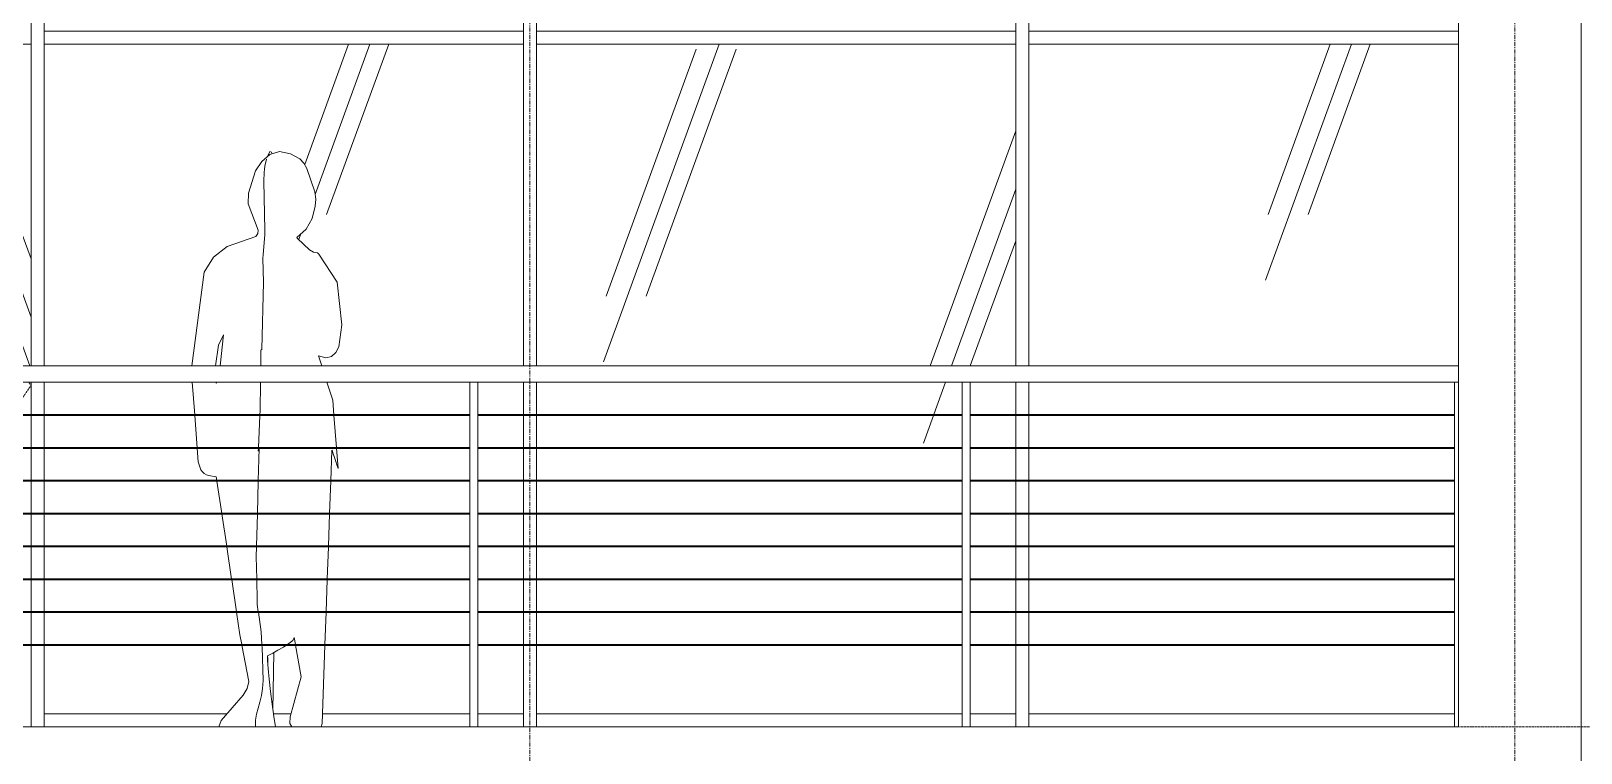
# Model space of a CAD drawing. Header units: millimetres. Extents: x -24070 to 93572, y -3360 to 13033.
# Drawn here: x -1318 to 3404, y 2921 to 5120 of the extents above; entities that cross this region are included whole.
import ezdxf

# ---------------------------------------------------------------- set-up
doc = ezdxf.new("R2010")
doc.units = ezdxf.units.MM
doc.linetypes.add('Dash - Tight', pattern=[4.5, 3, -1.5])
doc.linetypes.add('Grid Line', pattern=[22.225, 12.7, -3.175, 3.175, -3.175])
for name, color, linetype, lineweight in [('A-DETL-GENF', 92, 'Continuous', 9), ('A-DOOR', 31, 'Continuous', 9), ('A-DOOR-FRAM', 31, 'Continuous', 9), ('A-FLOR-HRAL', 11, 'Continuous', 9), ('A-FLOR-LEVL', 51, 'Continuous', 9), ('A-GLAZ-CURT', 52, 'Continuous', 9), ('A-GLAZ-CWMG', 51, 'Continuous', 9), ('A-WALL', 113, 'Continuous', 9), ('S-GRID', 1, 'Continuous', 9)]:
    doc.layers.add(name, color=color, linetype=linetype, lineweight=lineweight)
pattern_1 = [(110, (-2046.4, 3500), (973.9, 248.05), [800, -2500]), (110, (-2038.4, 3300), (973.9, 248.05), [1200, -2100]), (110, (-2168.4, 3500), (973.9, 248.05), [800, -2500])]

# ---------------------------------------------------------------- blocks, each defined once
blk = doc.blocks.new('Curtain Wall Dbl Glass - Curtain Wall Dbl Glass-910875-West')
at = {"layer": 'A-DOOR'}
h = blk.add_hatch(dxfattribs=at)
h.set_pattern_fill('FP_2', color=256, style=0, pattern_type=2)
h.set_pattern_definition(pattern_1)
h.paths.add_polyline_path([(-2109.9, 3000), (-2040, 3000), (-2040, 3248.4), (-2614.9, 3248), (-2614.9, 3000), (-2473.1, 3000)], flags=0)
h.paths.add_polyline_path([(-2614.9, 3251.6), (-2040, 3251.6), (-2040, 3348.4), (-2614.9, 3348.4)], flags=0)
h.paths.add_polyline_path([(-2563.9, 3351.6), (-2040, 3351.6), (-2040, 3448.4), (-2614.9, 3448.4), (-2614.9, 3351.6)], flags=0)
h.paths.add_polyline_path([(-2040, 3451.6), (-2040, 3548.4), (-2614.9, 3548.4), (-2614.9, 3451.6), (-2109.9, 3451.6)], flags=0)
h.paths.add_polyline_path([(-2473.1, 3551.6), (-2040, 3551.6), (-2040, 3648.4), (-2614.9, 3648.4), (-2614.9, 3551.6)], flags=0)
h.paths.add_polyline_path([(-2109.9, 3651.6), (-2040, 3651.6), (-2040, 3748.4), (-2614.9, 3748.4), (-2614.9, 3651.6), (-2473.1, 3651.6)], flags=0)
h.paths.add_polyline_path([(-2473.1, 3751.6), (-2040, 3751.6), (-2040, 3848.4), (-2614.9, 3848.4), (-2614.9, 3751.6)], flags=0)
h.paths.add_polyline_path([(-2614.9, 3851.6), (-2040, 3851.6), (-2040, 3948.4), (-2089.2, 3948.4), (-2089.2, 3863.6), (-2133.7, 3863.6), (-2133.7, 3948.4), (-2614.9, 3948.4), (-2614.9, 3898.2)], flags=0)
h.paths.add_polyline_path([(-2473.1, 3951.6), (-2133.7, 3951.6), (-2133.7, 4050), (-2614.9, 4050), (-2614.9, 3951.6)], flags=0)
h.paths.add_polyline_path([(-2089.2, 3951.6), (-2040, 3951.6), (-2040, 4050), (-2089.2, 4050), (-2089.2, 4006.6)], flags=0)
h.paths.add_polyline_path([(-2627.4, 4100), (-2040, 4100), (-2040, 5080), (-2627.4, 5080), (-2627.4, 4223.3)], flags=0)
h = blk.add_hatch(dxfattribs=at)
h.set_pattern_fill('FP_2', color=256, style=0, pattern_type=2)
h.set_pattern_definition(pattern_1)
h.paths.add_polyline_path([(-2036.8, 3000), (-1481.9, 3000), (-1481.9, 3248.4), (-2036.8, 3248), (-2036.8, 3139.6)], flags=0)
h.paths.add_polyline_path([(-1383.4, 3000), (-1318.4, 3000), (-1318.4, 3248.4), (-1456.9, 3248), (-1456.9, 3000)], flags=0)
h.paths.add_polyline_path([(-1383.4, 3251.6), (-1318.4, 3251.6), (-1318.4, 3348.4), (-1456.9, 3348.4), (-1456.9, 3251.6)], flags=0)
h.paths.add_polyline_path([(-1481.9, 3251.6), (-1481.9, 3348.4), (-2036.8, 3348.4), (-2036.8, 3251.6), (-1565.1, 3251.6)], flags=0)
h.paths.add_polyline_path([(-1481.9, 3351.6), (-1481.9, 3448.4), (-2036.8, 3448.4), (-2036.8, 3351.6), (-1565.1, 3351.6)], flags=0)
h.paths.add_polyline_path([(-1383.4, 3351.6), (-1318.4, 3351.6), (-1318.4, 3448.4), (-1456.9, 3448.4), (-1456.9, 3351.6)], flags=0)
h.paths.add_polyline_path([(-1746.7, 3451.6), (-1481.9, 3451.6), (-1481.9, 3548.4), (-2036.8, 3548.4), (-2036.8, 3451.6), (-1928.3, 3451.6)], flags=0)
h.paths.add_polyline_path([(-1456.9, 3451.6), (-1318.4, 3451.6), (-1318.4, 3548.4), (-1456.9, 3548.4), (-1456.9, 3464.7)], flags=0)
h.paths.add_polyline_path([(-1481.9, 3551.6), (-1481.9, 3648.4), (-2036.8, 3648.4), (-2036.8, 3551.6), (-1565.1, 3551.6)], flags=0)
h.paths.add_polyline_path([(-1318.4, 3551.6), (-1318.4, 3648.4), (-1456.9, 3648.4), (-1456.9, 3551.6), (-1383.4, 3551.6)], flags=0)
h.paths.add_polyline_path([(-1383.4, 3651.6), (-1318.4, 3651.6), (-1318.4, 3748.4), (-1456.9, 3748.4), (-1456.9, 3651.6)], flags=0)
h.paths.add_polyline_path([(-1928.3, 3651.6), (-1481.9, 3651.6), (-1481.9, 3748.4), (-2036.8, 3748.4), (-2036.8, 3651.6)], flags=0)
h.paths.add_polyline_path([(-2036.8, 3751.6), (-1481.9, 3751.6), (-1481.9, 3848.4), (-2036.8, 3848.4), (-2036.8, 3789.8)], flags=0)
h.paths.add_polyline_path([(-1318.4, 3751.6), (-1318.4, 3848.4), (-1456.9, 3848.4), (-1456.9, 3751.6), (-1383.4, 3751.6)], flags=0)
h.paths.add_polyline_path([(-1746.7, 3851.6), (-1481.9, 3851.6), (-1481.9, 3948.4), (-1943.2, 3948.4), (-1943.2, 3863.6), (-1987.6, 3863.6), (-1987.6, 3948.4), (-2036.8, 3948.4), (-2036.8, 3851.6), (-1928.3, 3851.6)], flags=0)
h.paths.add_polyline_path([(-1318.4, 3851.6), (-1318.4, 3948.4), (-1456.9, 3948.4), (-1456.9, 3851.6), (-1383.4, 3851.6)], flags=0)
h.paths.add_polyline_path([(-1928.3, 3951.6), (-1481.9, 3951.6), (-1481.9, 4050), (-1943.2, 4050), (-1943.2, 3951.6)], flags=0)
h.paths.add_polyline_path([(-1456.9, 3951.6), (-1318.4, 3951.6), (-1318.4, 4050), (-1456.9, 4050), (-1456.9, 4006.6)], flags=0)
h.paths.add_polyline_path([(-2036.8, 3951.6), (-1987.6, 3951.6), (-1987.6, 4050), (-2036.8, 4050), (-2036.8, 4006.6)], flags=0)
h.paths.add_polyline_path([(-2036.8, 4100), (-1318.4, 4100), (-1318.4, 5080), (-2036.8, 5080), (-2036.8, 4223.3)], flags=0)
at = {"layer": 'A-DOOR', "linetype": 'Dash - Tight'}
for p, q in [((-2627.4, 4229.6), (-2040, 5080)), ((-2036.8, 5080), (-1359.9, 4100)), ((-1318.4, 4040), (-1379.9, 3951.1)), ((-1325.3, 4050), (-1318.4, 4040)), ((-1381.4, 3948.9), (-1449, 3851.1)), ((-2558.9, 3751.4), (-2614.9, 3832.4)), ((-1450.5, 3848.9), (-1456.9, 3839.6)), ((-1481.9, 3803.4), (-1518.1, 3751.1)), ((-2489.8, 3651.4), (-2557, 3748.6)), ((-1519.6, 3748.9), (-1587.2, 3651.1)), ((-2420.7, 3551.4), (-2487.9, 3648.6)), ((-1588.7, 3648.9), (-1656.3, 3551.1)), ((-2351.6, 3451.4), (-2418.8, 3548.6)), ((-1657.8, 3548.9), (-1725.4, 3451.1)), ((-2282.5, 3351.4), (-2349.7, 3448.6)), ((-1726.9, 3448.9), (-1794.5, 3351.1)), ((-2213.4, 3251.4), (-2280.6, 3348.6)), ((-1796, 3348.9), (-1863.6, 3251.1)), ((-2039.7, 3000), (-2211.5, 3248.6)), ((-1865.8, 3248), (-2037.1, 3000))]:
    blk.add_line(p, q, dxfattribs=at)
at = {"layer": 'A-DOOR'}
for p, q in [((-2040, 5080), (-2627.4, 5080)), ((-2040, 4100), (-2040, 5080)), ((-2036.8, 5080), (-2036.8, 4100)), ((-1318.4, 5080), (-2036.8, 5080)), ((-1318.4, 4100), (-1318.4, 5080)), ((-2040, 3951.1), (-2040, 4050)), ((-2036.8, 4050), (-2036.8, 3951.1)), ((-1318.4, 3951), (-1318.4, 4050)), ((-2040, 3851.1), (-2040, 3948.9)), ((-2036.8, 3948.9), (-2036.8, 3851.1)), ((-1318.4, 3851), (-1318.4, 3948.9)), ((-2040, 3751.1), (-2040, 3848.9)), ((-2036.8, 3848.9), (-2036.8, 3751.1)), ((-1318.4, 3751), (-1318.4, 3848.9)), ((-2040, 3651.1), (-2040, 3748.9)), ((-2036.8, 3748.9), (-2036.8, 3651.1)), ((-1318.4, 3651), (-1318.4, 3748.9)), ((-2040, 3551.1), (-2040, 3648.9)), ((-2036.8, 3648.9), (-2036.8, 3551.1)), ((-1318.4, 3551), (-1318.4, 3648.9)), ((-2040, 3451.1), (-2040, 3548.9)), ((-2036.8, 3548.9), (-2036.8, 3451.1)), ((-1318.4, 3451), (-1318.4, 3548.9)), ((-2040, 3351.1), (-2040, 3448.9)), ((-2036.8, 3448.9), (-2036.8, 3351.1)), ((-1318.4, 3351), (-1318.4, 3448.9)), ((-2040, 3251.1), (-2040, 3348.9)), ((-2036.8, 3348.9), (-2036.8, 3251.1)), ((-1318.4, 3251), (-1318.4, 3348.9)), ((-2040, 3000), (-2040, 3248)), ((-2036.8, 3248), (-2036.8, 3000)), ((-1318.4, 3000), (-1318.4, 3248))]:
    blk.add_line(p, q, dxfattribs=at)
at = {"layer": 'A-DOOR-FRAM'}
for p, q in [((-2133.7, 4050), (-2133.7, 3951.1)), ((-2089.2, 3951.1), (-2089.2, 4050)), ((-1987.6, 3951.1), (-1987.6, 4050)), ((-1943.2, 4050), (-1943.2, 3951.1)), ((-2133.7, 3948.9), (-2133.7, 3863.6)), ((-2089.2, 3863.6), (-2089.2, 3948.9)), ((-1987.6, 3863.6), (-1987.6, 3948.9)), ((-1943.2, 3948.9), (-1943.2, 3863.6)), ((-2089.2, 3863.6), (-2133.7, 3863.6)), ((-1943.2, 3863.6), (-1987.6, 3863.6))]:
    blk.add_line(p, q, dxfattribs=at)
blk = doc.blocks.new('System Panel - Glazed-909764-West')
at = {"layer": 'A-GLAZ-CURT'}
h = blk.add_hatch(dxfattribs=at)
h.set_pattern_fill('FP_3', color=256, style=0, pattern_type=2)
h.set_pattern_definition([(70, (-540.4, 4560), (-973.9, 248.05), [800, -2500]), (70, (-548.4, 4360), (-973.9, 248.05), [1200, -2100]), (70, (-418.4, 4560), (-973.9, 248.05), [800, -2500])])
h.paths.add_polyline_path([(-1278.4, 3040), (-721.5, 3040), (-671.6, 3097.2), (-659.4, 3117.6), (-655.2, 3139.6), (-675.7, 3248.4), (-1278.4, 3248), (-1278.4, 3139.6)], flags=0)
h.paths.add_polyline_path([(181.6, 3040), (181.6, 3248.4), (43.1, 3248), (43.1, 3040), (69.5, 3040)], flags=0)
h.paths.add_polyline_path([(-529.2, 3040), (-526.8, 3040), (-495.7, 3153), (-512.4, 3248.4), (-541.7, 3248), (-548.7, 3243.4), (-578.5, 3227), (-581.4, 3051.5), (-578.7, 3040), (-573.3, 3040)], flags=0)
h.paths.add_polyline_path([(-430.3, 3040), (18.1, 3040), (18.1, 3248.4), (-422.9, 3248), (-426.8, 3139.6)], flags=0)
h.paths.add_polyline_path([(-516.5, 3251.6), (-512.9, 3251.6), (-516.5, 3272.1), (-521.1, 3263.7), (-536.1, 3251.6), (-521.1, 3251.6)], flags=0)
h.paths.add_polyline_path([(-721.4, 3251.6), (-676.3, 3251.6), (-681.8, 3280.7), (-692, 3348.4), (-1278.4, 3348.4), (-1278.4, 3251.6), (-747.8, 3251.6)], flags=0)
h.paths.add_polyline_path([(43.1, 3251.6), (181.6, 3251.6), (181.6, 3348.4), (43.1, 3348.4)], flags=0)
h.paths.add_polyline_path([(-112.1, 3251.6), (18.1, 3251.6), (18.1, 3348.4), (-419.4, 3348.4), (-422.8, 3251.6), (-293.8, 3251.6)], flags=0)
h.paths.add_polyline_path([(-401.9, 3351.6), (18.1, 3351.6), (18.1, 3448.4), (-415.9, 3448.4), (-419.3, 3351.6)], flags=0)
h.paths.add_polyline_path([(-1278.4, 3351.6), (-692.4, 3351.6), (-706.9, 3448.4), (-1278.4, 3448.4), (-1278.4, 3356.3)], flags=0)
h.paths.add_polyline_path([(43.1, 3351.6), (181.6, 3351.6), (181.6, 3448.4), (43.1, 3448.4), (43.1, 3356.3)], flags=0)
h.paths.add_polyline_path([(-707.4, 3451.6), (-721.9, 3548.4), (-1278.4, 3548.4), (-1278.4, 3451.6), (-714.1, 3451.6)], flags=0)
h.paths.add_polyline_path([(-112.1, 3451.6), (18.1, 3451.6), (18.1, 3548.4), (-412.3, 3548.4), (-415.8, 3451.6), (-293.8, 3451.6)], flags=0)
h.paths.add_polyline_path([(43.1, 3451.6), (181.6, 3451.6), (181.6, 3548.4), (43.1, 3548.4), (43.1, 3464.7)], flags=0)
h.paths.add_polyline_path([(-762.1, 3551.6), (-722.4, 3551.6), (-736.8, 3648.4), (-1278.4, 3648.4), (-1278.4, 3551.6), (-838.6, 3551.6)], flags=0)
h.paths.add_polyline_path([(69.5, 3551.6), (181.6, 3551.6), (181.6, 3648.4), (43.1, 3648.4), (43.1, 3551.6)], flags=0)
h.paths.add_polyline_path([(-401.9, 3551.6), (18.1, 3551.6), (18.1, 3648.4), (-408.8, 3648.4), (-412.2, 3551.6)], flags=0)
h.paths.add_polyline_path([(-1278.4, 3651.6), (-737.3, 3651.6), (-751.8, 3748.4), (-1278.4, 3748.4), (-1278.4, 3681.5)], flags=0)
h.paths.add_polyline_path([(18.1, 3651.6), (18.1, 3748.4), (-405.3, 3748.4), (-408.7, 3651.6), (-293.8, 3651.6)], flags=0)
h.paths.add_polyline_path([(181.6, 3651.6), (181.6, 3748.4), (43.1, 3748.4), (43.1, 3651.6), (69.5, 3651.6)], flags=0)
h.paths.add_polyline_path([(-401.9, 3751.6), (18.1, 3751.6), (18.1, 3848.4), (-387.6, 3848.4), (-383.8, 3790.2), (-400.3, 3839.7), (-401.9, 3842.8), (-405.2, 3751.6)], flags=0)
h.paths.add_polyline_path([(-790.5, 3751.6), (-752.3, 3751.6), (-753.9, 3762.4), (-777.3, 3765.5), (-784.2, 3768.2), (-790.5, 3772), (-796.2, 3776.9), (-801, 3783.1), (-808.7, 3807.2), (-811.9, 3848.4), (-1278.4, 3848.4), (-1278.4, 3751.6), (-796.2, 3751.6)], flags=0)
h.paths.add_polyline_path([(181.6, 3751.6), (181.6, 3848.4), (43.1, 3848.4), (43.1, 3751.6), (69.5, 3751.6)], flags=0)
h.paths.add_polyline_path([(-838.6, 3851.6), (-812.1, 3851.6), (-819.5, 3948.4), (-1278.4, 3948.4), (-1278.4, 3851.6), (-1020.2, 3851.6)], flags=0)
h.paths.add_polyline_path([(43.1, 3851.6), (181.6, 3851.6), (181.6, 3948.4), (43.1, 3948.4)], flags=0)
h.paths.add_polyline_path([(-386.3, 3851.6), (18.1, 3851.6), (18.1, 3948.4), (-395.5, 3948.4), (-387.9, 3851.6)], flags=0)
h.paths.add_polyline_path([(-838.6, 3951.6), (-819.7, 3951.6), (-827.3, 4050), (-1278.4, 4050), (-1278.4, 3951.6), (-1020.2, 3951.6)], flags=0)
h.paths.add_polyline_path([(18.1, 3951.6), (18.1, 4050), (-416.8, 4050), (-399.2, 3995.2), (-395.8, 3951.6), (-293.8, 3951.6)], flags=0)
h.paths.add_polyline_path([(43.1, 3951.6), (181.6, 3951.6), (181.6, 4050), (43.1, 4050), (43.1, 4006.6)], flags=0)
h.paths.add_polyline_path([(-754.3, 4047), (-752.1, 4050), (-755.7, 4050)], flags=0)
h.paths.add_polyline_path([(-420, 4100), (181.6, 4100), (181.6, 5080), (-1278.4, 5080), (-1278.4, 4100), (-828.9, 4100), (-790.7, 4385.7), (-762.3, 4431.1), (-721.1, 4463.4), (-633.6, 4494.2), (-627.1, 4502.8), (-627.1, 4513.7), (-656.7, 4593.8), (-654.5, 4629.6), (-634.4, 4693.8), (-615, 4722.9), (-597.7, 4737.5), (-590.4, 4752.4), (-585.5, 4750.9), (-583.8, 4745.7), (-561, 4752.6), (-527.4, 4745.9), (-499.1, 4731.1), (-487.1, 4717.9), (-478, 4701.5), (-453.3, 4625.6), (-451, 4607.4), (-452.2, 4586.7), (-461.6, 4549), (-480.3, 4516.8), (-508.3, 4491.1), (-506.4, 4487.9), (-469.5, 4453), (-457.3, 4446.5), (-445.6, 4444), (-441.9, 4439.8), (-385.6, 4355.3), (-372.2, 4223.3), (-380.9, 4158.1), (-389.7, 4140.2), (-402.5, 4128.2), (-420, 4124.3), (-442.9, 4130.9), (-432.9, 4100), (-427.5, 4100)], flags=0)
h.paths.add_polyline_path([(-746.9, 4100), (-742.6, 4100), (-732.1, 4194.6), (-746.9, 4163.5), (-756.6, 4100), (-747.6, 4100)], flags=0)
blk = doc.blocks.new('System Panel - Glazed-909763-West')
at = {"layer": 'A-GLAZ-CURT'}
h = blk.add_hatch(dxfattribs=at)
h.set_pattern_fill('FP_4', color=256, style=0, pattern_type=2)
h.set_pattern_definition([(70, (2449.6, 4560), (-973.9, 248.05), [800, -2500]), (70, (2441.6, 4360), (-973.9, 248.05), [1200, -2100]), (70, (2571.6, 4560), (-973.9, 248.05), [800, -2500])])
h.paths.add_polyline_path([(1885.6, 3040), (3018.1, 3040), (3018.1, 3248.4), (1721.6, 3248), (1721.6, 3040)], flags=0)
h.paths.add_polyline_path([(3018.1, 3251.6), (3018.1, 3348.4), (1721.6, 3348.4), (1721.6, 3251.6), (2975.3, 3251.6)], flags=0)
h.paths.add_polyline_path([(2975.3, 3351.6), (3018.1, 3351.6), (3018.1, 3448.4), (1721.6, 3448.4), (1721.6, 3351.6), (2793.7, 3351.6)], flags=0)
h.paths.add_polyline_path([(2248.9, 3451.6), (3018.1, 3451.6), (3018.1, 3548.4), (1721.6, 3548.4), (1721.6, 3451.6), (2067.2, 3451.6)], flags=0)
h.paths.add_polyline_path([(2430.5, 3551.6), (3018.1, 3551.6), (3018.1, 3648.4), (1721.6, 3648.4), (1721.6, 3551.6), (2248.9, 3551.6)], flags=0)
h.paths.add_polyline_path([(2612.1, 3651.6), (3018.1, 3651.6), (3018.1, 3748.4), (1721.6, 3748.4), (1721.6, 3651.6), (2248.9, 3651.6)], flags=0)
h.paths.add_polyline_path([(2612.1, 3751.6), (3018.1, 3751.6), (3018.1, 3848.4), (1721.6, 3848.4), (1721.6, 3751.6), (2248.9, 3751.6)], flags=0)
h.paths.add_polyline_path([(2975.3, 3851.6), (3018.1, 3851.6), (3018.1, 3948.4), (1721.6, 3948.4), (1721.6, 3851.6), (2612.1, 3851.6)], flags=0)
h.paths.add_polyline_path([(2612.1, 3951.6), (3018.1, 3951.6), (3018.1, 4050), (1721.6, 4050), (1721.6, 3951.6), (2248.9, 3951.6)], flags=0)
h.paths.add_polyline_path([(2248.9, 4100), (3030.6, 4100), (3030.6, 5080), (1721.6, 5080), (1721.6, 4100), (1885.6, 4100)], flags=0)
blk = doc.blocks.new('Rectangular Mullion - 64 x 128 rectangular-485517-West')
at = {"layer": 'A-GLAZ-CWMG'}
for p, q in [((-1278.4, 3000), (-1278.4, 3040)), ((-721.5, 3040), (-1278.4, 3040)), ((-526.8, 3040), (-579.8, 3040)), ((18.1, 3040), (-430.3, 3040)), ((181.6, 3040), (43.1, 3040)), ((181.6, 3040), (181.6, 3000))]:
    blk.add_line(p, q, dxfattribs=at)
blk = doc.blocks.new('Rectangular Mullion - 64 x 128 rectangular-V4-West')
at = {"layer": 'A-GLAZ-CWMG'}
for p, q in [((221.6, 3000), (221.6, 3040)), ((1518.1, 3040), (221.6, 3040)), ((1681.6, 3040), (1543.1, 3040)), ((1681.6, 3040), (1681.6, 3000))]:
    blk.add_line(p, q, dxfattribs=at)
blk = doc.blocks.new('Rectangular Mullion - 64 x 128 rectangular-485513-West')
at = {"layer": 'A-GLAZ-CWMG'}
for p in [(1721.6, 3000), (3018.1, 3040)]:
    blk.add_line(p, (1721.6, 3040), dxfattribs=at)
blk = doc.blocks.new('Rectangular Mullion - 64 x 128 rectangular-909760-West')
at = {"layer": 'A-GLAZ-CWMG'}
for p, q in [((-1318.4, 5100), (-1318.4, 5080)), ((-1278.4, 4100), (-1278.4, 5100)), ((-1278.4, 3951), (-1278.4, 4050)), ((-1278.4, 3851), (-1278.4, 3948.9)), ((-1278.4, 3751), (-1278.4, 3848.9)), ((-1278.4, 3651), (-1278.4, 3748.9)), ((-1278.4, 3551), (-1278.4, 3648.9)), ((-1278.4, 3451), (-1278.4, 3548.9)), ((-1278.4, 3351), (-1278.4, 3448.9)), ((-1278.4, 3251), (-1278.4, 3348.9)), ((-1278.4, 3000), (-1278.4, 3248))]:
    blk.add_line(p, q, dxfattribs=at)
blk = doc.blocks.new('Rectangular Mullion - 64 x 128 rectangular-V5-West')
at = {"layer": 'A-GLAZ-CWMG'}
for p, q in [((181.6, 5100), (181.6, 4100)), ((221.6, 4100), (221.6, 5100)), ((181.6, 4050), (181.6, 3000)), ((221.6, 3000), (221.6, 4050))]:
    blk.add_line(p, q, dxfattribs=at)
blk = doc.blocks.new('Rectangular Mullion - 64 x 128 rectangular-V6-West')
at = {"layer": 'A-GLAZ-CWMG'}
for p, q in [((1681.6, 5100), (1681.6, 4100)), ((1721.6, 4100), (1721.6, 5100)), ((1681.6, 4050), (1681.6, 3951.1)), ((1721.6, 3951.1), (1721.6, 4050)), ((1681.6, 3949), (1681.6, 3851.1)), ((1721.6, 3851.1), (1721.6, 3949)), ((1681.6, 3849), (1681.6, 3751.1)), ((1721.6, 3751.1), (1721.6, 3849)), ((1681.6, 3749), (1681.6, 3651.1)), ((1721.6, 3651.1), (1721.6, 3749)), ((1681.6, 3649), (1681.6, 3551.1)), ((1721.6, 3551.1), (1721.6, 3649)), ((1681.6, 3549), (1681.6, 3451.1)), ((1721.6, 3451.1), (1721.6, 3549)), ((1681.6, 3449), (1681.6, 3351.1)), ((1721.6, 3351.1), (1721.6, 3449)), ((1681.6, 3349), (1681.6, 3251.1)), ((1721.6, 3251.1), (1721.6, 3349)), ((1681.6, 3248), (1681.6, 3000)), ((1721.6, 3000), (1721.6, 3248))]:
    blk.add_line(p, q, dxfattribs=at)
blk = doc.blocks.new('Railing - 25mm-V11-West')
at = {"layer": 'A-FLOR-HRAL'}
for p, q in [((-1481.9, 3000), (-1481.9, 4050)), ((-1456.9, 4050), (-1456.9, 3000))]:
    blk.add_line(p, q, dxfattribs=at)
blk = doc.blocks.new('Railing - 25mm-V13-West')
at = {"layer": 'A-FLOR-HRAL'}
blk.add_line((3018.1, 3000), (3018.1, 4050), dxfattribs=at)
blk = doc.blocks.new('Railing - Railing-931631-West')
at = {"layer": 'A-FLOR-HRAL'}
for p, q in [((18.1, 3951.6), (-1456.9, 3951.6)), ((-1456.9, 3948.4), (18.1, 3948.4)), ((1518.1, 3951.6), (43.1, 3951.6)), ((43.1, 3948.4), (1518.1, 3948.4)), ((3018.1, 3951.6), (1543.1, 3951.6)), ((1543.1, 3948.4), (3018.1, 3948.4)), ((18.1, 3851.6), (-1456.9, 3851.6)), ((-1456.9, 3848.4), (18.1, 3848.4)), ((1518.1, 3851.6), (43.1, 3851.6)), ((43.1, 3848.4), (1518.1, 3848.4)), ((3018.1, 3851.6), (1543.1, 3851.6)), ((1543.1, 3848.4), (3018.1, 3848.4)), ((18.1, 3751.6), (-1456.9, 3751.6)), ((-1456.9, 3748.4), (18.1, 3748.4)), ((1518.1, 3751.6), (43.1, 3751.6)), ((43.1, 3748.4), (1518.1, 3748.4)), ((3018.1, 3751.6), (1543.1, 3751.6)), ((1543.1, 3748.4), (3018.1, 3748.4)), ((18.1, 3651.6), (-1456.9, 3651.6)), ((-1456.9, 3648.4), (18.1, 3648.4)), ((1518.1, 3651.6), (43.1, 3651.6)), ((43.1, 3648.4), (1518.1, 3648.4)), ((3018.1, 3651.6), (1543.1, 3651.6)), ((1543.1, 3648.4), (3018.1, 3648.4)), ((18.1, 3551.6), (-1456.9, 3551.6)), ((-1456.9, 3548.4), (18.1, 3548.4)), ((1518.1, 3551.6), (43.1, 3551.6)), ((43.1, 3548.4), (1518.1, 3548.4)), ((3018.1, 3551.6), (1543.1, 3551.6)), ((1543.1, 3548.4), (3018.1, 3548.4)), ((18.1, 3451.6), (-1456.9, 3451.6)), ((-1456.9, 3448.4), (18.1, 3448.4)), ((1518.1, 3451.6), (43.1, 3451.6)), ((43.1, 3448.4), (1518.1, 3448.4)), ((3018.1, 3451.6), (1543.1, 3451.6)), ((1543.1, 3448.4), (3018.1, 3448.4)), ((18.1, 3351.6), (-1456.9, 3351.6)), ((-1456.9, 3348.4), (18.1, 3348.4)), ((1518.1, 3351.6), (43.1, 3351.6)), ((43.1, 3348.4), (1518.1, 3348.4)), ((3018.1, 3351.6), (1543.1, 3351.6)), ((1543.1, 3348.4), (3018.1, 3348.4)), ((18.1, 3251.6), (-1456.9, 3251.6)), ((-1456.9, 3248.4), (18.1, 3248.4)), ((1518.1, 3251.6), (43.1, 3251.6)), ((43.1, 3248.4), (1518.1, 3248.4)), ((3018.1, 3251.6), (1543.1, 3251.6)), ((1543.1, 3248.4), (3018.1, 3248.4))]:
    blk.add_line(p, q, dxfattribs=at)
for name, p in [('Railing - 25mm-V11-West', (1500, 0)), ('Railing - 25mm-V11-West', (3000, 0)), ('Railing - 25mm-V13-West', (0, 0))]:
    blk.add_blockref(name, p)
blk = doc.blocks.new('Top Rail Type - Top Rail_Internal_-931635-West')
at = {"layer": 'A-FLOR-HRAL'}
for p, q in [((3030.6, 4100), (-2627.4, 4100)), ((-2627.4, 4050), (3030.6, 4050))]:
    blk.add_line(p, q, dxfattribs=at)
blk = doc.blocks.new('Rectangular Mullion - 64 x 128 rectangular-485521-West')
at = {"layer": 'A-GLAZ-CWMG'}
for p, q in [((-1278.4, 5980), (-1278.4, 6020)), ((181.6, 6020), (-1278.4, 6020)), ((181.6, 6020), (181.6, 5980)), ((-1278.4, 5980), (181.6, 5980))]:
    blk.add_line(p, q, dxfattribs=at)
blk = doc.blocks.new('Rectangular Mullion - 64 x 128 rectangular-V14-West')
at = {"layer": 'A-GLAZ-CWMG'}
for p, q in [((1721.6, 5080), (1721.6, 5120)), ((3030.6, 5120), (1721.6, 5120)), ((1721.6, 5080), (3030.6, 5080))]:
    blk.add_line(p, q, dxfattribs=at)
blk = doc.blocks.new('Rectangular Mullion - 64 x 128 rectangular-931887-West')
at = {"layer": 'A-GLAZ-CWMG'}
for p, q in [((-1318.4, 6000), (-1318.4, 5100)), ((-1278.4, 5100), (-1278.4, 6000))]:
    blk.add_line(p, q, dxfattribs=at)
blk = doc.blocks.new('RPC Female - YinYin-954137-West')
at = {"layer": 'A-DETL-GENF'}
for p, q in [((-615, 4722.9), (-634.4, 4693.8)), ((-590.4, 4743.7), (-615, 4722.9)), ((-601.3, 4729.4), (-606.1, 4708.6)), ((-590.9, 4752.6), (-597.7, 4737.5)), ((-585.5, 4750.9), (-590.9, 4752.6)), ((-561, 4752.6), (-590.4, 4743.7)), ((-583.8, 4745.7), (-585.5, 4750.9)), ((-527.4, 4745.9), (-561, 4752.6)), ((-499.1, 4731.1), (-527.4, 4745.9)), ((-487.1, 4717.9), (-499.1, 4731.1)), ((-634.4, 4693.8), (-655.8, 4625.6)), ((-608.3, 4689.1), (-609.5, 4662.8)), ((-607.4, 4699.5), (-608.3, 4689.1)), ((-606.1, 4708.6), (-607.4, 4699.5)), ((-478, 4701.5), (-487.1, 4717.9)), ((-453.8, 4629.6), (-478, 4701.5)), ((-609.5, 4662.8), (-606.1, 4513.1)), ((-451, 4607.4), (-453.8, 4629.6)), ((-655.8, 4625.6), (-656.7, 4593.8)), ((-656.7, 4593.8), (-626.8, 4513)), ((-461.6, 4549), (-452.2, 4586.7)), ((-452.2, 4586.7), (-451, 4607.4)), ((-480.3, 4516.8), (-461.6, 4549)), ((-633.6, 4494.2), (-721.1, 4463.4)), ((-627.1, 4502.8), (-633.6, 4494.2)), ((-626.8, 4513), (-627.1, 4502.8)), ((-606.4, 4499.3), (-611.6, 4439.6)), ((-606.1, 4513.1), (-606.4, 4499.3)), ((-508.3, 4491.1), (-480.3, 4516.8)), ((-506.4, 4487.9), (-508.3, 4491.1)), ((-469.5, 4453), (-506.4, 4487.9)), ((-721.1, 4463.4), (-762.3, 4431.1)), ((-611.6, 4439.6), (-612.2, 4426.8)), ((-457.3, 4446.5), (-469.5, 4453)), ((-445.6, 4444), (-457.3, 4446.5)), ((-441.9, 4439.8), (-445.6, 4444)), ((-385.6, 4355.3), (-441.9, 4439.8)), ((-762.3, 4431.1), (-790.7, 4385.7)), ((-612.2, 4426.8), (-610, 4354.9)), ((-790.7, 4385.7), (-828.9, 4100)), ((-610, 4354.9), (-615.2, 4150.3)), ((-371.9, 4225.1), (-385.6, 4355.3)), ((-380.9, 4158.1), (-371.9, 4225.1)), ((-756.6, 4100), (-746.9, 4163.5)), ((-746.9, 4163.5), (-732.1, 4194.6)), ((-732.1, 4194.6), (-742.6, 4100)), ((-389.7, 4140.2), (-380.9, 4158.1)), ((-618.1, 4147.5), (-618.7, 4100)), ((-615.2, 4150.3), (-618.1, 4147.5)), ((-432.9, 4100), (-442.9, 4130.9)), ((-442.9, 4130.9), (-420, 4124.3)), ((-420, 4124.3), (-402.5, 4128.2)), ((-402.5, 4128.2), (-389.7, 4140.2)), ((-827.3, 4050), (-819.7, 3950.7)), ((-755.7, 4050), (-754.3, 4047)), ((-752.1, 4050), (-754.3, 4047)), ((-619.4, 4050), (-620.6, 3962.7)), ((-399.2, 3995.2), (-416.8, 4050)), ((-395.7, 3950.2), (-399.2, 3995.2)), ((-819.6, 3949.2), (-812, 3850.7)), ((-621.2, 3949.2), (-625.7, 3850.7)), ((-620.6, 3962.7), (-621.1, 3950.7)), ((-387.8, 3850.2), (-395.6, 3949.6)), ((-811.9, 3849.2), (-808.7, 3807.2)), ((-625.8, 3849.2), (-626.2, 3840)), ((-626.2, 3840), (-626, 3840.5)), ((-623.3, 3848.3), (-626, 3750.7)), ((-626, 3840.5), (-625.6, 3841.7)), ((-625.6, 3841.7), (-625.1, 3843.3)), ((-625.1, 3843.3), (-624.6, 3845.1)), ((-624.6, 3845.1), (-624, 3846.7)), ((-624, 3846.7), (-623.6, 3847.9)), ((-623.6, 3847.9), (-623.3, 3848.3)), ((-405.2, 3750.2), (-401.9, 3842.8)), ((-401.9, 3842.8), (-400.3, 3839.7)), ((-400.3, 3839.7), (-397.4, 3831.7)), ((-397.4, 3831.7), (-393.7, 3820.7)), ((-382.8, 3787.4), (-387.7, 3849.6)), ((-808.7, 3807.2), (-801, 3783.1)), ((-801, 3783.1), (-796.2, 3776.9)), ((-393.7, 3820.7), (-389.8, 3808.8)), ((-389.8, 3808.8), (-386.3, 3798)), ((-386.3, 3798), (-383.8, 3790.2)), ((-383.8, 3790.2), (-382.8, 3787.4)), ((-796.2, 3776.9), (-790.5, 3772)), ((-790.5, 3772), (-784.2, 3768.2)), ((-784.2, 3768.2), (-777.3, 3765.5)), ((-777.3, 3765.5), (-753.9, 3762.4)), ((-753.9, 3762.4), (-752.1, 3750.7)), ((-751.9, 3749.2), (-737.2, 3650.7)), ((-626, 3749.2), (-628.6, 3650.7)), ((-408.7, 3650.2), (-405.2, 3749.6)), ((-736.9, 3649.2), (-722.2, 3550.7)), ((-628.7, 3649.2), (-631.3, 3550.7)), ((-412.3, 3550.6), (-408.8, 3649.6)), ((-722, 3549.2), (-707.3, 3450.7)), ((-631.3, 3549.2), (-632.1, 3519.3)), ((-415.8, 3450.6), (-412.3, 3549.2)), ((-632.1, 3519.3), (-630.9, 3450.7)), ((-707, 3449.2), (-692.3, 3350.7)), ((-630.9, 3449.2), (-629.8, 3386)), ((-419.3, 3350.6), (-415.8, 3449.2)), ((-629.8, 3386), (-628.9, 3373)), ((-628.9, 3373), (-625.9, 3350.7)), ((-692.1, 3349.2), (-681.8, 3280.7)), ((-625.8, 3349.2), (-617.7, 3289.3)), ((-422.9, 3250.6), (-419.4, 3349.2)), ((-681.8, 3280.7), (-676.2, 3250.7)), ((-617.7, 3289.3), (-615, 3250.7)), ((-532.7, 3253.8), (-521.1, 3263.7)), ((-521.1, 3263.7), (-516.5, 3272.1)), ((-516.5, 3272.1), (-512.8, 3250.7)), ((-675.9, 3249.2), (-655.1, 3138.9)), ((-614.9, 3249.2), (-614.5, 3242.7)), ((-614.5, 3242.7), (-611.6, 3141.9)), ((-598.4, 3216.7), (-593.8, 3219.1)), ((-597.7, 3202.9), (-598.4, 3216.7)), ((-597.8, 3210.2), (-597.5, 3211.1)), ((-597.5, 3211.1), (-597.4, 3211.1)), ((-597.4, 3211.1), (-597.1, 3205.9)), ((-593.8, 3219.1), (-582.1, 3225.1)), ((-582.1, 3225.1), (-566.2, 3233.5)), ((-581.4, 3051.5), (-578.5, 3227)), ((-566.2, 3233.5), (-548.7, 3243.4)), ((-548.7, 3243.4), (-541.7, 3248)), ((-536.6, 3251.3), (-532.7, 3253.8)), ((-512.5, 3249.2), (-495.7, 3153)), ((-431.3, 3010.4), (-422.9, 3249.2)), ((-598, 3208.9), (-597.8, 3210.2)), ((-595.6, 3178.2), (-597.7, 3202.9)), ((-597.1, 3205.9), (-596.8, 3196.4)), ((-596.8, 3196.4), (-596.6, 3190.2)), ((-592.5, 3145.5), (-595.6, 3178.2)), ((-659.4, 3117.6), (-671.6, 3097.2)), ((-655.1, 3138.9), (-659.4, 3117.6)), ((-613.1, 3117.1), (-616.7, 3095.5)), ((-611.6, 3141.9), (-613.1, 3117.1)), ((-588.6, 3108.2), (-592.5, 3145.5)), ((-495.7, 3153), (-529.2, 3031)), ((-671.6, 3097.2), (-739.4, 3019.5)), ((-621.6, 3075.9), (-626.7, 3057.6)), ((-616.7, 3095.5), (-621.6, 3075.9)), ((-583.9, 3069.4), (-588.6, 3108.2)), ((-578.7, 3032.2), (-583.9, 3069.4)), ((-631.2, 3039.4), (-634.2, 3020.6)), ((-626.7, 3057.6), (-631.2, 3039.4)), ((-573.3, 3000), (-578.7, 3032.2)), ((-529.2, 3031), (-530.1, 3011)), ((-739.4, 3019.5), (-745.7, 3000)), ((-634.2, 3020.6), (-634.7, 3000)), ((-530.1, 3011), (-523.6, 3000)), ((-434.8, 3000), (-431.3, 3010.4))]:
    blk.add_line(p, q, dxfattribs=at)

msp = doc.modelspace()

# ---------------------------------------------------------------- linework, layer by layer
at = {"layer": 'A-FLOR-LEVL', "linetype": 'Dash - Tight'}
msp.add_line((-24069.5, 3000), (26428.4, 3000), dxfattribs=at)
at = {"layer": 'A-WALL'}
for p, q in [((3030.6, 6081.4), (3030.6, 3000)), ((3403.6, 2700), (3403.6, 6002.8)), ((3030.6, 3000), (-2627.4, 3000))]:
    msp.add_line(p, q, dxfattribs=at)
at = {"layer": 'S-GRID', "linetype": 'Grid Line'}
for p, q in [((201.6, -304.8), (201.6, 11733.1)), ((3201.6, -304.8), (3201.6, 11733.1))]:
    msp.add_line(p, q, dxfattribs=at)

# ---------------------------------------------------------------- block references
at = {"layer": 'A-DETL-GENF'}
msp.add_blockref('RPC Female - YinYin-954137-West', (0, 0), dxfattribs=at)
at = {"layer": 'A-DOOR'}
msp.add_blockref('Curtain Wall Dbl Glass - Curtain Wall Dbl Glass-910875-West', (0, 0), dxfattribs=at)
at = {"layer": 'A-FLOR-HRAL'}
for name in ['Top Rail Type - Top Rail_Internal_-931635-West', 'Railing - Railing-931631-West']:
    msp.add_blockref(name, (0, 0), dxfattribs=at)
at = {"layer": 'A-GLAZ-CURT'}
for name, p in [('System Panel - Glazed-909764-West', (0, 0)), ('System Panel - Glazed-909764-West', (1500, 0)), ('System Panel - Glazed-909763-West', (0, 0))]:
    msp.add_blockref(name, p, dxfattribs=at)
at = {"layer": 'A-GLAZ-CWMG'}
for name, p in [('Rectangular Mullion - 64 x 128 rectangular-931887-West', (0, 0)), ('Rectangular Mullion - 64 x 128 rectangular-931887-West', (1500, 0)), ('Rectangular Mullion - 64 x 128 rectangular-931887-West', (3000, 0)), ('Rectangular Mullion - 64 x 128 rectangular-909760-West', (0, 0)), ('Rectangular Mullion - 64 x 128 rectangular-485521-West', (0, -900)), ('Rectangular Mullion - 64 x 128 rectangular-V5-West', (0, 0)), ('Rectangular Mullion - 64 x 128 rectangular-485521-West', (1500, -900)), ('Rectangular Mullion - 64 x 128 rectangular-V6-West', (0, 0)), ('Rectangular Mullion - 64 x 128 rectangular-V14-West', (0, 0)), ('Rectangular Mullion - 64 x 128 rectangular-485517-West', (0, 0)), ('Rectangular Mullion - 64 x 128 rectangular-V4-West', (0, 0)), ('Rectangular Mullion - 64 x 128 rectangular-485513-West', (0, 0))]:
    msp.add_blockref(name, p, dxfattribs=at)

doc.saveas('drawing.dxf')
